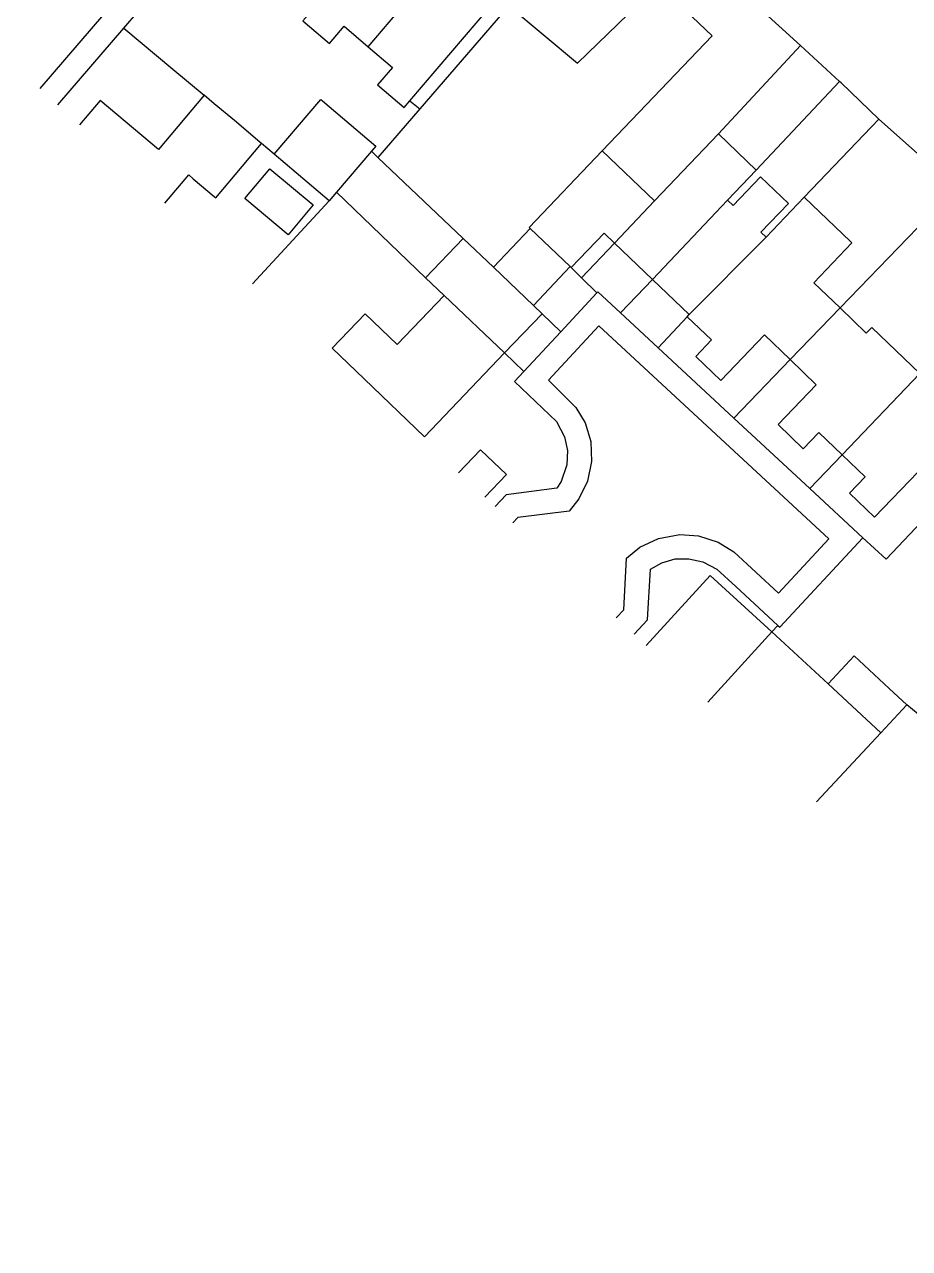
# Model space of a CAD drawing. Header units: millimetres. Extents: x 111502 to 977541, y 8702 to 1044108.
# Drawn here: x 489250.7 to 489316.8, y 239228 to 239319.4 of the extents above; entities that cross this region are included whole.
import ezdxf

# ---------------------------------------------------------------- set-up
doc = ezdxf.new("R2010")
doc.units = ezdxf.units.MM
doc.header["$LTSCALE"] = 0.25
doc.linetypes.add('DASHED2', pattern=[9.525, 6.35, -3.175])
doc.layers.add('E HVSS As Laid HV', color=10, linetype='Continuous')
doc.layers.add('X HVSS Site Background', color=8, linetype='Continuous')

# ---------------------------------------------------------------- blocks, each defined once
blk = doc.blocks.new('OS MAP 060722')
at = {"layer": 'X HVSS Site Background'}
for points in [[(441.305, 188.312), (455.713, 205.112), (451.523, 208.712), (448.603, 205.452), (447.263, 204.602), (445.893, 204.172), (444.423, 204.082), (442.963, 204.352), (441.593, 204.992), (440.353, 205.972), (430.603, 214.332), (427.003, 210.132), (437.293, 201.312), (438.373, 200.072), (438.903, 199.092), (439.263, 197.932), (439.363, 196.342), (439.033, 194.762), (438.413, 193.512), (437.723, 192.612), (437.239, 192.048)], [(447.553, 192.822), (458.253, 205.302), (455.026, 208.07)], [(465.813, 191.442), (471.233, 197.832), (473.069, 199.974)], [(468.917, 187.397), (475.053, 194.562), (476.887, 196.705), (473.078, 199.966), (473.069, 199.974)], [(498.083, 191.522), (489.453, 199.392)], [(476.303, 194.491), (481.429, 190.22), (487.489, 196.084)], [(483.273, 183.652), (491.493, 192.262), (487.489, 196.084)], [(462.285, 194.952), (460.933, 193.372), (462.913, 191.682), (464.013, 192.982), (465.813, 191.442)], [(476.303, 194.491), (469.653, 186.794)], [(442.637, 187.088), (447.553, 192.822)], [(447.553, 192.822), (451.227, 189.754)], [(465.813, 191.442), (467.623, 189.892), (466.513, 188.602), (468.493, 186.902), (468.917, 187.397)], [(498.083, 191.522), (491.966, 184.92)], [(501.013, 188.842), (498.083, 191.522)], [(451.227, 189.754), (453.553, 187.812)], [(501.013, 188.842), (494.786, 182.22)], [(503.953, 186.032), (501.123, 188.742), (501.013, 188.842)], [(453.553, 187.812), (450.143, 183.752), (445.783, 187.422), (444.252, 185.603)], [(457.833, 184.212), (457.723, 184.312), (455.813, 185.922), (454.303, 187.182), (453.553, 187.812)], [(458.783, 183.402), (462.273, 187.502), (462.393, 187.402), (466.373, 184.022), (466.043, 183.632)], [(469.653, 186.794), (466.523, 183.172)], [(468.917, 187.397), (469.653, 186.794)], [(503.953, 186.032), (498.374, 180.197)], [(509.713, 180.902), (503.953, 186.032)], [(487.193, 179.922), (489.823, 182.682), (491.966, 184.92)], [(491.966, 184.92), (494.786, 182.22)], [(450.627, 179.746), (452.403, 181.862), (452.743, 181.582), (454.313, 180.252), (454.423, 180.152), (457.833, 184.212)], [(458.783, 183.402), (457.833, 184.212)], [(462.893, 179.922), (458.783, 183.402)], [(466.043, 183.632), (463.453, 180.582)], [(466.523, 183.172), (466.043, 183.632)], [(472.893, 177.122), (466.523, 183.172)], [(477.913, 177.852), (477.823, 177.942), (483.273, 183.652)], [(483.273, 183.652), (487.193, 179.922)], [(458.466, 182.318), (461.689, 179.617), (459.83, 177.398), (456.607, 180.098), (458.466, 182.318)], [(494.786, 182.22), (492.643, 179.982)], [(492.643, 179.982), (493.06, 179.583), (495.113, 181.726), (497.187, 179.738), (495.134, 177.595), (495.523, 177.222)], [(463.453, 180.582), (462.893, 179.922)], [(463.453, 180.582), (470.083, 174.172)], [(495.523, 177.222), (498.374, 180.197)], [(498.374, 180.197), (501.822, 176.893), (501.932, 176.788), (499.08, 173.813)], [(509.713, 180.902), (501.053, 171.922)], [(462.893, 179.922), (457.17, 173.732)], [(484.193, 176.772), (487.193, 179.922)], [(487.033, 174.062), (492.643, 179.982)], [(475.163, 174.972), (477.913, 177.852)], [(480.903, 175.012), (477.913, 177.852)], [(484.193, 176.772), (483.423, 177.502), (480.973, 174.942)], [(470.083, 174.172), (472.893, 177.122)], [(472.893, 177.122), (475.163, 174.972)], [(481.733, 174.182), (484.193, 176.772)], [(487.033, 174.062), (484.193, 176.772)], [(489.783, 171.432), (495.523, 177.222)], [(478.153, 172.112), (475.163, 174.972)], [(480.903, 175.012), (478.153, 172.112)], [(480.973, 174.942), (480.903, 175.012)], [(481.733, 174.182), (480.973, 174.942)], [(471.483, 172.862), (470.083, 174.172)], [(482.873, 173.042), (481.733, 174.182)], [(484.653, 171.552), (487.033, 174.062)], [(489.783, 171.432), (487.033, 174.062)], [(499.08, 173.813), (501.053, 171.922)], [(475.993, 168.562), (470.013, 162.302), (465.503, 166.622), (463.113, 168.912), (465.58, 171.486), (467.97, 169.196), (471.483, 172.862)], [(471.483, 172.862), (475.993, 168.562)], [(482.873, 173.042), (480.203, 170.152)], [(484.653, 171.552), (482.953, 173.122), (482.873, 173.042)], [(478.153, 172.112), (478.803, 171.492)], [(501.053, 171.922), (497.323, 168.062)], [(501.053, 171.922), (503.003, 170.052), (503.423, 170.462), (507.003, 167.032)], [(478.803, 171.492), (475.993, 168.562)], [(480.203, 170.152), (478.803, 171.492)], [(487.453, 168.952), (484.653, 171.552)], [(487.453, 168.952), (489.633, 171.272)], [(489.633, 171.272), (489.783, 171.432)], [(495.393, 169.922), (492.153, 166.502), (490.273, 168.302), (491.453, 169.532), (489.633, 171.272)], [(484.337, 148.769), (484.893, 149.372), (485.093, 153.222), (486.103, 154.052), (487.483, 154.712), (489.093, 155.002), (490.473, 154.912), (491.943, 154.422), (493.103, 153.692), (496.453, 150.612), (500.213, 154.672), (483.043, 170.582), (479.283, 166.532), (481.323, 164.492), (482.003, 163.352), (482.423, 161.952), (482.493, 160.442), (482.183, 158.982), (481.543, 157.662), (480.813, 156.752), (476.983, 156.272), (476.613, 155.866)], [(480.203, 170.152), (477.443, 167.182)], [(497.323, 168.062), (495.393, 169.922)], [(477.443, 167.182), (475.993, 168.562)], [(493.113, 163.702), (487.453, 168.952)], [(493.113, 163.702), (497.323, 168.062)], [(501.203, 160.962), (499.463, 162.622), (498.283, 161.402), (496.413, 163.212), (499.263, 166.182), (497.323, 168.062)], [(477.443, 167.182), (476.743, 166.432), (479.863, 163.442), (480.473, 162.302), (480.693, 161.282), (480.643, 160.192), (480.213, 158.952), (479.893, 158.452), (476.103, 157.972), (475.285, 157.086)], [(501.203, 160.962), (507.003, 167.032)], [(498.793, 158.432), (493.113, 163.702)], [(472.543, 159.606), (474.193, 161.332), (476.133, 159.472), (474.522, 157.788)], [(498.793, 158.432), (501.203, 160.962)], [(508.903, 157.802), (506.873, 159.692), (503.623, 156.292), (501.743, 158.082), (502.913, 159.312), (501.203, 160.962)], [(502.753, 154.762), (498.793, 158.432)], [(502.753, 154.762), (504.483, 153.152), (508.903, 157.802)], [(496.403, 148.202), (496.543, 148.072), (502.753, 154.762)], [(485.661, 147.552), (486.663, 148.632), (486.893, 152.412), (487.743, 152.892), (488.733, 153.172), (489.743, 153.192), (490.803, 152.952), (491.833, 152.402), (493.263, 151.112), (496.403, 148.202)], [(486.575, 146.712), (491.353, 151.932), (495.963, 147.722), (491.176, 142.484)], [(496.403, 148.202), (495.963, 147.722)], [(495.963, 147.722), (500.153, 143.852)], [(506.043, 142.282), (504.723, 143.502), (502.093, 145.942), (500.153, 143.852)], [(500.153, 143.852), (504.093, 140.192)], [(504.093, 140.192), (506.043, 142.282)], [(507.733, 140.882), (506.043, 142.282)], [(504.093, 140.192), (499.287, 135.031)]]:
    blk.add_lwpolyline(points, dxfattribs=at)

msp = doc.modelspace()

# ---------------------------------------------------------------- linework, layer by layer
at = {"lineweight": 0}
msp.add_circle((488727.819, 239008.333), 11388.418, dxfattribs=at)

# ---------------------------------------------------------------- block references
at = {"layer": 'E HVSS As Laid HV', "linetype": 'DASHED2', "lineweight": 0}
msp.add_blockref('OS MAP 060722', (488810.577, 239126.308), dxfattribs=at)

doc.saveas('drawing.dxf')
